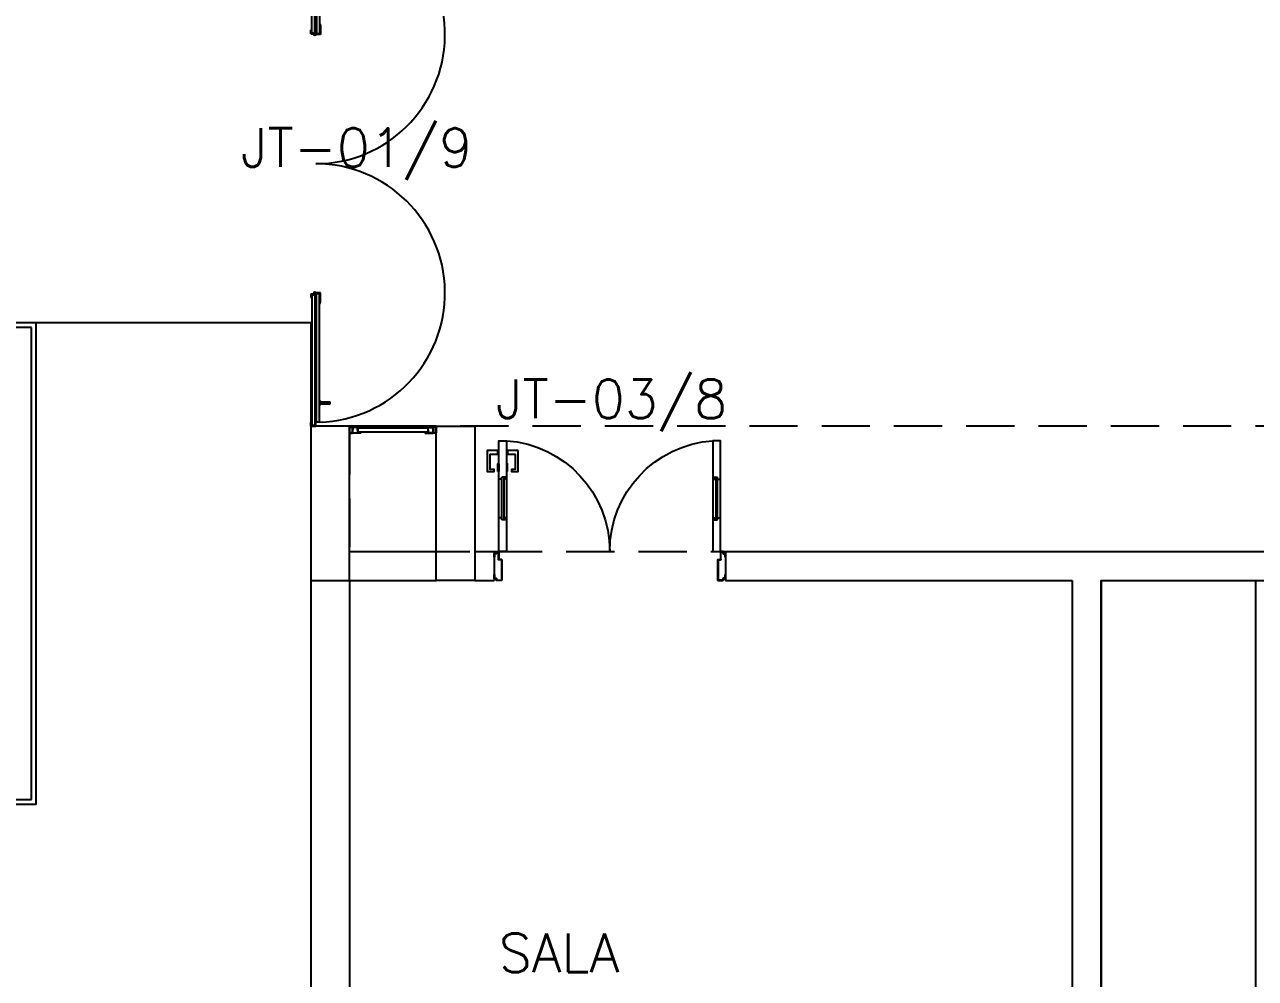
# Model space of a CAD drawing. Header units: millimetres. Extents: x 2128 to 2646, y 1972 to 2207.
# Drawn here: x 2303.13 to 2309.51, y 2133.77 to 2138.72 of the extents above; entities that cross this region are included whole.
import ezdxf

# ---------------------------------------------------------------- set-up
doc = ezdxf.new("R2010")
doc.units = ezdxf.units.MM
doc.linetypes.add('HIDDEN', pattern=[0.375, 0.25, -0.125])
for name, color, linetype in [('AR-ALV', 2, 'Continuous'), ('AR-BANCADAS', 1, 'Continuous'), ('AR-CORRIMAO-guacorpo', 51, 'Continuous'), ('AR-ESCADA', 2, 'Continuous'), ('AR-ESQ', 1, 'Continuous'), ('AR-ESQ-C', 2, 'Continuous'), ('AR-ESTC', 3, 'Continuous'), ('AR-ESTM-V', 3, 'Continuous'), ('AR-PISO', 1, 'Continuous'), ('AR-PORTA', 1, 'Continuous'), ('AR-PROJ', 1, 'HIDDEN'), ('AR-VIDRO', 2, 'Continuous'), ('BC- VISTA', 1, 'Continuous'), ('DT-ESQ-BAGUETE-C', 1, 'Continuous'), ('DT-ESQ-PERFIL CADEIRA-C', 2, 'Continuous'), ('DT-ESQ-PERFIL CADEIRA-V', 2, 'Continuous'), ('DT-ESQ-VENEZIANA-C', 1, 'Continuous'), ('DT-ESQ-VENEZIANA-V', 1, 'Continuous'), ('ENDEREÇO', 2, 'Continuous'), ('ES-GUARDACORPO', 2, 'Continuous'), ('es-linhacorte', 1, 'Continuous'), ('ES-PILAR', 3, 'Continuous'), ('Layer1', 1, 'Continuous'), ('maçaneta', 1, 'Continuous'), ('montantes', 1, 'Continuous'), ('mov', 1, 'Continuous'), ('PM-PERFIL U-C', 2, 'Continuous'), ('PM-VIDRO', 2, 'Continuous'), ('pm1', 2, 'Continuous'), ('pm2', 2, 'Continuous'), ('PROJ2', 1, 'HIDDEN'), ('soleira', 1, 'Continuous'), ('TEXTO', 2, 'Continuous')]:
    doc.layers.add(name, color=color, linetype=linetype)
doc.styles.add('UNB-100', font='simplex.shx', dxfattribs={"height": 0.2})
doc.styles.add('UNB1-100', font='simplex.shx', dxfattribs={"height": 0.2})

# ---------------------------------------------------------------- blocks, each defined once
blk = doc.blocks.new('EF01-P')
at = {"layer": 'DT-ESQ-BAGUETE-C', "ltscale": 0.1}
for points in [[(0.0015, 0.035), (0.015, 0.035), (0.015, 0.0335), (0.0015, 0.0335), (0.0015, 0.005), (0.015, 0.005), (0.015, 0.0035), (0.0015, 0.0035, -0.414214), (0, 0.005), (0, 0.0335, -0.414214)], [(0.4485, 0.035), (0.435, 0.035), (0.435, 0.0335), (0.4485, 0.0335), (0.4485, 0.005), (0.435, 0.005), (0.435, 0.0035), (0.4485, 0.0035, 0.414214), (0.45, 0.005), (0.45, 0.0335, 0.414214)]]:
    blk.add_lwpolyline(points, format="xyb", close=True, dxfattribs=at)
at = {"layer": 'DT-ESQ-PERFIL CADEIRA-C', "ltscale": 0.1}
for points in [[(0.01, 0.0015), (0.01, 0.003), (0.0015, 0.003, 1), (0.0015, 0), (0.015, 0, 0.414214), (0.0165, 0.0015), (0.0165, 0.0335), (0.043, 0.0335)], [(0.043, 0.0065), (0.018, 0.0065), (0.018, 0.0165), (0.0165, 0.0165), (0.0165, 0.0065, 0.414214), (0.018, 0.005), (0.043, 0.005), (0.0565, 0.005, 1), (0.0565, 0.008), (0.043, 0.008), (0.043, 0.02), (0.043, 0.032), (0.0565, 0.032, 1), (0.0565, 0.035), (0.043, 0.035), (0.0165, 0.035, 0.414214), (0.015, 0.0335), (0.015, 0.0015), (0.0015, 0.0015)], [(0.0415, 0.02), (0.0415, 0.032, -0.414214), (0.043, 0.0335), (0.0565, 0.0335)], [(0.0415, 0.02), (0.0415, 0.008, 0.414214), (0.043, 0.0065), (0.0565, 0.0065)], [(0.407, 0.0065), (0.432, 0.0065), (0.432, 0.0165), (0.4335, 0.0165), (0.4335, 0.0065, -0.414214), (0.432, 0.005), (0.407, 0.005), (0.3935, 0.005, -1), (0.3935, 0.008), (0.407, 0.008), (0.407, 0.02), (0.407, 0.032), (0.3935, 0.032, -1), (0.3935, 0.035), (0.407, 0.035), (0.4335, 0.035, -0.414214), (0.435, 0.0335), (0.435, 0.0015), (0.4485, 0.0015)], [(0.4085, 0.02), (0.4085, 0.032, 0.414214), (0.407, 0.0335), (0.3935, 0.0335)], [(0.4085, 0.02), (0.4085, 0.008, -0.414214), (0.407, 0.0065), (0.3935, 0.0065)], [(0.44, 0.0015), (0.44, 0.003), (0.4485, 0.003, -1), (0.4485, 0), (0.435, 0, -0.414214), (0.4335, 0.0015), (0.4335, 0.0335), (0.407, 0.0335)]]:
    blk.add_lwpolyline(points, format="xyb", dxfattribs=at)
at = {"layer": 'DT-ESQ-PERFIL CADEIRA-V', "ltscale": 0.1}
blk.add_line((0.015, 0), (0.435, 0), dxfattribs=at)
at = {"layer": 'DT-ESQ-VENEZIANA-C', "ltscale": 0.1}
for p, q in [((0.043, 0.0105), (0.407, 0.0105)), ((0.043, 0.009), (0.407, 0.009))]:
    blk.add_line(p, q, dxfattribs=at)
at = {"layer": 'DT-ESQ-VENEZIANA-V', "ltscale": 0.1}
blk.add_line((0.043, 0.031), (0.407, 0.031), dxfattribs=at)
blk = doc.blocks.new('PV1')
at = {"layer": 'AR-VIDRO'}
for p, q in [((0.6825, 0.02), (0.005, 0.02)), ((0.6825, 0.005), (0.005, 0.005)), ((0.0215, 0.0443), (0.0215, 0.0293)), ((0.0215, 0.0443), (0.6875, 0.0443)), ((0.0215, 0.0293), (0.6875, 0.0293)), ((2.7035, 0.0443), (2.0375, 0.0443)), ((2.7035, 0.0293), (2.0375, 0.0293)), ((2.0425, 0.02), (2.72, 0.02)), ((2.0425, 0.005), (2.72, 0.005)), ((2.7035, 0.0443), (2.7035, 0.0293))]:
    blk.add_line(p, q, dxfattribs=at)
at = {"layer": 'maçaneta'}
for p, q in [((0.1165, 0.0993), (0.1265, 0.0993)), ((0.1165, 0.0493), (0.1165, 0.0993)), ((0.1265, 0.0493), (0.1265, 0.0993)), ((2.5985, 0.0493), (2.5985, 0.0993)), ((2.6085, 0.0993), (2.5985, 0.0993)), ((2.6085, 0.0493), (2.6085, 0.0993)), ((0.1115, 0.0443), (0.1115, 0.0493)), ((0.1115, 0.0493), (0.1315, 0.0493)), ((0.1315, 0.0443), (0.1315, 0.0493)), ((2.6135, 0.0493), (2.5935, 0.0493)), ((2.5935, 0.0443), (2.5935, 0.0493)), ((2.6135, 0.0443), (2.6135, 0.0493))]:
    blk.add_line(p, q, dxfattribs=at)
at = {"layer": 'montantes'}
for p, q in [((0, 0), (0, 0.025)), ((0, 0.025), (0.02, 0.025)), ((0, 0), (0.02, 0)), ((0.005, 0.005), (0.005, 0.02)), ((0.02, 0.02), (0.02, 0.025)), ((0.02, 0), (0.02, 0.005)), ((0.6425, 0.0493), (0.6925, 0.0493)), ((0.6425, 0.025), (0.6925, 0.025)), ((0.6875, 0.025), (0.6675, 0.025)), ((0.6675, 0.02), (0.6675, 0.025)), ((0.6675, 0), (0.6675, 0.005)), ((0.6875, 0), (0.6675, 0)), ((0.6825, 0.005), (0.6825, 0.02)), ((0.6875, 0.0443), (0.6875, 0.0293)), ((0.6875, 0), (0.6875, 0.025)), ((0.6925, 0.0493), (0.6925, 0.025)), ((2.0325, 0.0493), (2.0325, 0.025)), ((2.0825, 0.0493), (2.0325, 0.0493)), ((2.0825, 0.025), (2.0325, 0.025)), ((2.0375, 0.0443), (2.0375, 0.0293)), ((2.0375, 0.025), (2.0575, 0.025)), ((2.0375, 0), (2.0375, 0.025)), ((2.0375, 0), (2.0575, 0)), ((2.0425, 0.005), (2.0425, 0.02)), ((2.0575, 0.02), (2.0575, 0.025)), ((2.0575, 0), (2.0575, 0.005)), ((2.705, 0.02), (2.705, 0.025)), ((2.725, 0.025), (2.705, 0.025)), ((2.705, 0), (2.705, 0.005)), ((2.725, 0), (2.705, 0)), ((2.72, 0.005), (2.72, 0.02)), ((2.725, 0), (2.725, 0.025))]:
    blk.add_line(p, q, dxfattribs=at)
for centre in [(0.6925, 0.02), (2.0325, 0.02)]:
    blk.add_circle(centre, 0.005, dxfattribs=at)
for centre, start, end in [((0.6425, 0.0443), 90, 180), ((0.6425, 0.03), 180, 270), ((2.0825, 0.0443), 0, 90), ((2.0825, 0.03), 270, 0)]:
    blk.add_arc(centre, 0.005, start, end, dxfattribs=at)
at = {"layer": 'mov'}
for centre, start, end in [((0.692, 0.025), 0, 178.35472), ((2.033, 0.025), 1.64528, 180)]:
    blk.add_arc(centre, 0.6705, start, end, dxfattribs=at)
blk = doc.blocks.new('marco-d')
at = {"layer": 'PM-PERFIL U-C'}
for p, q in [((-0.0135, 0), (-0.0015, 0)), ((-0.025, -0.03), (-0.025, -0.0115)), ((-0.023, -0.03), (-0.025, -0.03)), ((-0.0235, -0.01), (-0.015, -0.01)), ((-0.0145, -0.012), (-0.023, -0.012)), ((-0.023, -0.012), (-0.023, -0.03)), ((-0.015, -0.01), (-0.015, -0.0015)), ((-0.002, -0.002), (-0.013, -0.002)), ((-0.013, -0.002), (-0.013, -0.0105)), ((-0.002, -0.0415), (-0.002, -0.002)), ((0.013, -0.043), (-0.0005, -0.043)), ((0, -0.0015), (0, -0.041)), ((0.0135, -0.041), (0, -0.041)), ((0.013, -0.043), (0.013, -0.148)), ((0.015, -0.0425), (0.015, -0.1485)), ((-0.025, -0.1385), (-0.025, -0.12)), ((-0.025, -0.12), (-0.023, -0.12)), ((-0.023, -0.12), (-0.023, -0.138)), ((-0.015, -0.14), (-0.0235, -0.14)), ((-0.023, -0.138), (-0.0145, -0.138)), ((-0.015, -0.1485), (-0.015, -0.14)), ((0.0135, -0.15), (-0.0135, -0.15)), ((-0.013, -0.1395), (-0.013, -0.148)), ((-0.013, -0.148), (0.013, -0.148))]:
    blk.add_line(p, q, dxfattribs=at)
for centre, start, end in [((-0.0135, -0.0015), 90, 180), ((-0.0015, -0.0015), 360, 90), ((-0.0235, -0.0115), 90, 180), ((-0.0145, -0.0105), 270, 0), ((-0.0005, -0.0415), 180, 270), ((0.0135, -0.0425), 0, 90), ((-0.0235, -0.1385), 180, 270), ((-0.0135, -0.1485), 180, 270), ((-0.0145, -0.1395), 0, 90), ((0.0135, -0.1485), 269.93864, 0)]:
    blk.add_arc(centre, 0.0015, start, end, dxfattribs=at)
blk = doc.blocks.new('marco-e')
at = {"layer": 'PM-PERFIL U-C'}
for p, q in [((-0.015, -0.0425), (-0.015, -0.1485)), ((-0.0135, -0.041), (0, -0.041)), ((-0.013, -0.043), (0.0005, -0.043)), ((-0.013, -0.043), (-0.013, -0.148)), ((0, -0.0015), (0, -0.041)), ((0.0135, 0), (0.0015, 0)), ((0.002, -0.0415), (0.002, -0.002)), ((0.002, -0.002), (0.013, -0.002)), ((0.013, -0.002), (0.013, -0.0105)), ((0.0145, -0.012), (0.023, -0.012)), ((0.015, -0.01), (0.015, -0.0015)), ((0.0235, -0.01), (0.015, -0.01)), ((0.023, -0.012), (0.023, -0.03)), ((0.023, -0.03), (0.025, -0.03)), ((0.025, -0.03), (0.025, -0.0115)), ((0.025, -0.12), (0.023, -0.12)), ((0.023, -0.12), (0.023, -0.138)), ((0.025, -0.1385), (0.025, -0.12)), ((-0.0135, -0.15), (0.0135, -0.15)), ((0.013, -0.148), (-0.013, -0.148)), ((0.013, -0.1395), (0.013, -0.148)), ((0.023, -0.138), (0.0145, -0.138)), ((0.015, -0.14), (0.0235, -0.14)), ((0.015, -0.1485), (0.015, -0.14))]:
    blk.add_line(p, q, dxfattribs=at)
for centre, start, end in [((-0.0135, -0.0425), 90, 180), ((0.0015, -0.0015), 90, 180), ((0.0005, -0.0415), 270, 0), ((0.0145, -0.0105), 180, 270), ((0.0135, -0.0015), 0, 90), ((0.0235, -0.0115), 0, 90), ((-0.0135, -0.1485), 180, 270.06136), ((0.0145, -0.1395), 90, 180), ((0.0135, -0.1485), 270, 0), ((0.0235, -0.1385), 270, 0)]:
    blk.add_arc(centre, 0.0015, start, end, dxfattribs=at)
blk = doc.blocks.new('PM6V-B')
at = {"layer": 'maçaneta'}
for points in [[(1.075, 0.675), (1.13, 0.675), (1.13, 0.655), (1.0915, 0.655, 0.414214), (1.09, 0.6535), (1.09, 0.575), (1.11, 0.575), (1.11, 0.565), (1.075, 0.565)], [(1.18, 0.675), (1.235, 0.675), (1.235, 0.565), (1.2, 0.565), (1.2, 0.575), (1.22, 0.575), (1.22, 0.6535, 0.414214), (1.2185, 0.655), (1.18, 0.655)]]:
    blk.add_lwpolyline(points, format="xyb", close=True, dxfattribs=at)
for points in [[(1.13, 0.565), (1.13, 0.605), (1.135, 0.605), (1.135, 0.565)], [(1.18, 0.565), (1.18, 0.605), (1.175, 0.605), (1.175, 0.565)]]:
    blk.add_lwpolyline(points, close=True, dxfattribs=at)
at = {"layer": 'mov'}
for centre, start, end in [((0.025, 0.1514), 359.86061, 86.01115), ((1.175, 0.1514), 93.98885, 180.13939)]:
    blk.add_arc(centre, 0.575, start, end, dxfattribs=at)
at = {"layer": 'PM-VIDRO'}
for p, q in [((0.04, 0.325), (0.04, 0.525)), ((0.05, 0.525), (0.05, 0.325)), ((1.15, 0.525), (1.15, 0.325)), ((1.16, 0.325), (1.16, 0.525))]:
    blk.add_line(p, q, dxfattribs=at)
at = {"layer": 'pm1'}
for p, q in [((0.04, 0.525), (0.025, 0.525)), ((0.065, 0.535), (0.04, 0.535)), ((0.04, 0.525), (0.04, 0.535)), ((0.05, 0.535), (0.05, 0.525)), ((0.065, 0.525), (0.05, 0.525)), ((0.065, 0.535), (0.065, 0.525)), ((1.135, 0.535), (1.135, 0.525)), ((1.135, 0.535), (1.16, 0.535)), ((1.135, 0.525), (1.15, 0.525)), ((1.15, 0.535), (1.15, 0.525)), ((1.16, 0.525), (1.16, 0.535)), ((1.16, 0.525), (1.175, 0.525)), ((0.04, 0.325), (0.025, 0.325)), ((0.04, 0.315), (0.04, 0.325)), ((0.065, 0.325), (0.05, 0.325)), ((0.05, 0.325), (0.05, 0.315)), ((0.065, 0.325), (0.065, 0.315)), ((1.135, 0.325), (1.135, 0.315)), ((1.135, 0.325), (1.15, 0.325)), ((1.15, 0.325), (1.15, 0.315)), ((1.16, 0.315), (1.16, 0.325)), ((1.16, 0.325), (1.175, 0.325)), ((0.065, 0.315), (0.04, 0.315)), ((1.135, 0.315), (1.16, 0.315))]:
    blk.add_line(p, q, dxfattribs=at)
for points in [[(0.025, 0.525), (0.025, 0.725), (0.065, 0.725), (0.065, 0.525)], [(1.175, 0.525), (1.175, 0.725), (1.135, 0.725), (1.135, 0.525)], [(0.065, 0.325), (0.065, 0.15), (0.025, 0.15), (0.025, 0.325)], [(1.135, 0.325), (1.135, 0.15), (1.175, 0.15), (1.175, 0.325)]]:
    blk.add_lwpolyline(points, dxfattribs=at)
at = {"layer": 'pm2'}
for p, q in [((0.025, 0.325), (0.025, 0.525)), ((0.065, 0.525), (0.065, 0.325)), ((1.135, 0.525), (1.135, 0.325)), ((1.175, 0.325), (1.175, 0.525))]:
    blk.add_line(p, q, dxfattribs=at)
at = {"layer": 'pm1'}
for name, p in [('marco-d', (0.025, 0.15)), ('marco-e', (1.175, 0.15))]:
    blk.add_blockref(name, p, dxfattribs=at)
blk = doc.blocks.new('BCP17')
at = {"layer": 'BC- VISTA'}
blk.add_lwpolyline([(0.8, 0), (0.8, -2.325), (0, -2.325), (0, 0)], close=True, dxfattribs=at)
blk = doc.blocks.new('ES-2P-1PAV-M')
at = {"layer": 'AR-ALV'}
for p, q in [((1.425, -4.69), (1.425, -2.19)), ((2.1081, -2.19), (1.425, -2.19)), ((3.725, -2.19), (3.4019, -2.19)), ((3.725, -4.69), (3.725, -2.19)), ((1.575, -4.54), (1.575, -2.3587)), ((2.1081, -2.3587), (1.575, -2.3587)), ((3.575, -2.3587), (3.4019, -2.3587)), ((3.575, -4.54), (3.575, -2.3587)), ((3.575, -4.54), (1.575, -4.54)), ((3.725, -4.69), (1.425, -4.69))]:
    blk.add_line(p, q, dxfattribs=at)
at = {"layer": 'AR-CORRIMAO-guacorpo'}
for p, q in [((2.475, 2.46), (2.475, 2.41)), ((2.675, 2.46), (2.675, 2.41))]:
    blk.add_line(p, q, dxfattribs=at)
at = {"layer": 'AR-ESQ-C'}
for p, q in [((2.1734, -2.19), (2.1081, -2.19)), ((2.1081, -2.3587), (2.1081, -2.19)), ((2.1734, -2.3587), (2.1734, -2.19)), ((3.3366, -2.19), (3.4019, -2.19)), ((3.3366, -2.3587), (3.3366, -2.19)), ((3.4019, -2.3587), (3.4019, -2.19)), ((2.1081, -2.3587), (2.1734, -2.3587)), ((3.4019, -2.3587), (3.3366, -2.3587))]:
    blk.add_line(p, q, dxfattribs=at)
at = {"layer": 'AR-ESTM-V', "color": 1}
for p, q in [((2.3209, -2.3404), (2.3209, -2.435)), ((2.3467, -2.3404), (2.3209, -2.3404)), ((2.3467, -2.3404), (2.3209, -2.3404)), ((2.3467, -2.3404), (2.3467, -2.435)), ((3.1695, -2.3404), (3.1952, -2.3404)), ((3.1695, -2.435), (3.1695, -2.3404)), ((3.1952, -2.435), (3.1952, -2.3404)), ((3.205, -2.3002), (3.3366, -2.3002)), ((3.205, -2.4184), (3.205, -2.3002)), ((3.3366, -2.3002), (3.3366, -2.4184)), ((1.8673, -2.4107), (1.8673, -2.4711)), ((1.8673, -2.4107), (1.9277, -2.4107)), ((3.2331, -2.4184), (3.205, -2.4184)), ((3.2827, -2.4107), (3.2275, -2.4107)), ((3.2331, -2.5162), (3.2331, -2.4184)), ((3.2827, -2.4107), (3.2827, -2.4659)), ((3.3366, -2.4184), (3.3085, -2.4184)), ((2.7699, -2.4412), (2.323, -2.4412)), ((2.323, -2.4412), (2.323, -2.4669)), ((2.323, -2.4669), (2.7699, -2.4669)), ((2.3261, -2.435), (2.3467, -2.435)), ((3.188, -2.473), (2.7463, -2.473)), ((2.7463, -2.473), (2.7463, -2.4988)), ((2.7699, -2.4669), (2.7699, -2.4412)), ((3.1901, -2.435), (3.1695, -2.435)), ((3.188, -2.4988), (3.188, -2.473)), ((3.1901, -2.5162), (3.1901, -2.435)), ((1.575, -2.5162), (3.575, -2.5162)), ((3.475, -2.5162), (1.675, -2.5162)), ((1.9661, -2.5471), (1.9661, -2.6808)), ((2.7463, -2.4988), (3.188, -2.4988)), ((3.1901, -2.5162), (3.2107, -2.5162)), ((3.2107, -2.5162), (3.2107, -2.4957)), ((3.2612, -2.5162), (3.2331, -2.5162)), ((1.9301, -2.6037), (1.9301, -2.578)), ((1.9301, -2.6356), (1.9301, -2.6098)), ((1.675, -2.6587), (1.575, -2.6587)), ((1.675, -4.003), (1.675, -2.6587)), ((1.6853, -2.6587), (1.675, -2.6587)), ((1.6853, -2.6587), (1.675, -2.6587)), ((1.6853, -4.003), (1.6853, -2.6587)), ((1.9661, -2.6808), (1.9661, -4.4246)), ((1.9918, -2.6808), (1.9918, -4.3988)), ((3.1952, -2.6808), (3.1952, -2.9003)), ((3.2209, -2.6808), (3.2209, -2.9003)), ((1.7501, -2.7322), (1.6853, -2.7322)), ((1.7501, -2.722), (1.7501, -2.7909)), ((1.8941, -2.722), (1.7501, -2.722)), ((1.8941, -2.722), (1.8941, -2.7909)), ((1.9249, -2.7322), (1.8941, -2.7322)), ((1.9249, -2.7909), (1.9249, -2.7322)), ((1.6853, -2.7909), (1.9249, -2.7909)), ((1.7501, -2.7806), (1.8941, -2.7806)), ((1.9147, -2.8223), (1.9321, -2.8223)), ((1.9321, -2.8223), (1.9321, -2.8848)), ((1.9661, -2.8223), (1.9321, -2.8223)), ((1.7295, -2.8848), (1.7295, -2.9473)), ((1.9321, -2.8848), (1.7295, -2.8848)), ((1.9661, -2.8848), (1.9321, -2.8848)), ((3.1952, -2.9003), (3.1952, -4.3988)), ((1.7295, -2.9473), (1.7604, -2.9473)), ((1.7604, -2.9473), (1.7604, -2.9663)), ((1.9661, -2.9473), (1.7604, -2.9473)), ((1.8374, -2.9663), (1.7604, -2.9663)), ((1.8374, -2.9473), (1.8374, -2.9663)), ((1.9321, -2.9473), (1.9321, -3.7145)), ((1.7809, -3.0172), (1.7809, -3.408)), ((1.7912, -3.0172), (1.7809, -3.0172)), ((1.7912, -3.0172), (1.7912, -3.408)), ((1.8221, -3.0274), (1.7912, -3.0274)), ((1.8221, -3.0274), (1.8529, -3.0274)), ((1.8529, -3.0172), (1.8529, -3.408)), ((1.8529, -3.0172), (1.8632, -3.0172)), ((1.8632, -3.0172), (1.8632, -3.408)), ((3.2209, -3.0546), (3.2209, -4.4246)), ((1.742, -3.1074), (1.6853, -3.1074)), ((1.742, -3.1254), (1.742, -3.1074)), ((1.7604, -3.1254), (1.742, -3.1254)), ((1.7604, -3.1582), (1.7604, -3.1254)), ((1.742, -3.3178), (1.6853, -3.3178)), ((1.7604, -3.2998), (1.742, -3.2998)), ((1.742, -3.2998), (1.742, -3.3178)), ((1.7604, -3.267), (1.7604, -3.2998)), ((1.7809, -3.3355), (1.7501, -3.3355)), ((1.7501, -3.4373), (1.7501, -3.3355)), ((1.9661, -3.3355), (1.8632, -3.3355)), ((1.9661, -3.4373), (1.7501, -3.4373)), ((1.7912, -3.408), (1.7809, -3.408)), ((1.8221, -3.3977), (1.7912, -3.3977)), ((1.8221, -3.3977), (1.8529, -3.3977)), ((1.8529, -3.408), (1.8632, -3.408)), ((1.7604, -3.7145), (1.7604, -3.6955)), ((1.8374, -3.6955), (1.7604, -3.6955)), ((1.8374, -3.7145), (1.8374, -3.6955)), ((1.7295, -3.777), (1.7295, -3.7145)), ((1.7295, -3.7145), (1.7604, -3.7145)), ((1.9661, -3.7145), (1.7604, -3.7145)), ((1.9321, -3.777), (1.7295, -3.777)), ((1.9321, -3.8394), (1.9321, -3.777)), ((1.9661, -3.777), (1.9321, -3.777)), ((1.6853, -3.8709), (1.9249, -3.8709)), ((1.7501, -3.9398), (1.7501, -3.8709)), ((1.7501, -3.8812), (1.8941, -3.8812)), ((1.8941, -3.9398), (1.8941, -3.8709)), ((1.9147, -3.8394), (1.9321, -3.8394)), ((1.9249, -3.8709), (1.9249, -3.9295)), ((1.9661, -3.8394), (1.9321, -3.8394)), ((1.7501, -3.9295), (1.6853, -3.9295)), ((1.8941, -3.9398), (1.7501, -3.9398)), ((1.9249, -3.9295), (1.8941, -3.9295)), ((1.675, -4.003), (1.575, -4.003)), ((1.6853, -4.003), (1.675, -4.003)), ((1.9918, -4.3988), (3.1952, -4.3988)), ((1.9661, -4.4246), (3.2209, -4.4246))]:
    blk.add_line(p, q, dxfattribs=at)
at = {"layer": 'AR-ESTM-V', "color": 1, "ltscale": 7.5}
for p, q in [((1.8915, -2.4412), (2.2716, -2.4412)), ((1.8915, -2.4669), (1.8915, -2.4412)), ((2.2716, -2.4669), (1.8915, -2.4669)), ((1.8915, -2.473), (2.2716, -2.473)), ((1.8915, -2.4988), (1.8915, -2.473)), ((2.2716, -2.4988), (1.8915, -2.4988)), ((2.2716, -2.578), (1.9301, -2.578)), ((2.2716, -2.6037), (1.9301, -2.6037)), ((2.2716, -2.6098), (1.9301, -2.6098)), ((2.2716, -2.6356), (1.9301, -2.6356))]:
    blk.add_line(p, q, dxfattribs=at)
at = {"layer": 'AR-ESTM-V', "color": 1}
for points in [[(3.2265, -2.2744), (3.2434, -2.2744), (3.2434, -2.2631), (3.2997, -2.2631), (3.2997, -2.2744), (3.3165, -2.2744), (3.3165, -2.2969), (3.2265, -2.2969)], [(2.323, -2.6098), (2.7699, -2.6098), (2.7699, -2.6356), (2.323, -2.6356)], [(2.7463, -2.578), (3.188, -2.578), (3.188, -2.6037), (2.7463, -2.6037)]]:
    blk.add_lwpolyline(points, close=True, dxfattribs=at)
for points in [[(2.2769, -2.4184), (2.305, -2.4184), (2.305, -2.3002), (2.1734, -2.3002), (2.1734, -2.4184), (2.2015, -2.4184)], [(3.1952, -2.5471), (3.1952, -2.6078), (3.1695, -2.6078), (3.1695, -2.6808), (3.2209, -2.6808), (3.2209, -2.5471), (1.9661, -2.5471)], [(1.9661, -2.6808), (2.3467, -2.6808), (2.3467, -2.5882), (2.3137, -2.5882)], [(3.1952, -2.9003), (3.2364, -2.9003), (3.2364, -3.0546), (3.1952, -3.0546)]]:
    blk.add_lwpolyline(points, dxfattribs=at)
for points in [[(1.8139, -2.8351), (1.8149, -2.8351, 0.414214), (1.8169, -2.833), (1.8169, -2.8069, 0.388879), (1.8122, -2.8018), (1.7758, -2.7986), (1.7758, -2.7909), (1.8684, -2.7909), (1.8684, -2.7986), (1.8319, -2.8018, 0.388879), (1.8272, -2.8069), (1.8272, -2.833, 0.414214), (1.8293, -2.8351), (1.8303, -2.8351), (1.8303, -2.868), (1.8139, -2.868)], [(1.8139, -3.8266), (1.8149, -3.8266, -0.414214), (1.8169, -3.8287), (1.8169, -3.8549, -0.388879), (1.8122, -3.86), (1.7758, -3.8632), (1.7758, -3.8709), (1.8684, -3.8709), (1.8684, -3.8632), (1.8319, -3.86, -0.388879), (1.8272, -3.8549), (1.8272, -3.8287, -0.414214), (1.8293, -3.8266), (1.8303, -3.8266), (1.8303, -3.7937), (1.8139, -3.7937)]]:
    blk.add_lwpolyline(points, format="xyb", close=True, dxfattribs=at)
for start, end in [(120, 240), (300, 60)]:
    blk.add_arc((1.8221, -3.2126), 0.0823, start, end, dxfattribs=at)
at = {"layer": 'AR-PISO'}
for p, q in [((2.425, 0.66), (0.925, 0.66)), ((2.425, 0.36), (0.925, 0.36)), ((2.425, 0.06), (0.925, 0.06)), ((2.425, -0.24), (0.925, -0.24)), ((2.425, -0.54), (0.925, -0.54)), ((2.675, -0.54), (5.15, -0.54)), ((2.725, -0.54), (5.0806, -0.54)), ((1.425, -2.19), (0, -2.19)), ((0, -2.19), (0, -2.725)), ((3.3366, -2.19), (2.1734, -2.19)), ((5.15, -2.19), (3.725, -2.19)), ((5.15, -2.19), (5.15, -2.725))]:
    blk.add_line(p, q, dxfattribs=at)
at = {"layer": 'ES-GUARDACORPO'}
for p, q in [((2.425, 2.0134), (2.425, -0.54)), ((0.925, -0.665), (0.925, 1.045)), ((0.875, -0.665), (0.875, 1.0088)), ((2.425, -0.54), (2.425, -0.665)), ((2.475, -0.54), (2.475, -0.665))]:
    blk.add_line(p, q, dxfattribs=at)
for centre in [(0.9, -0.665), (2.45, -0.665)]:
    blk.add_arc(centre, 0.025, 180, 0, dxfattribs=at)
at = {"layer": 'es-linhacorte'}
for p, q in [((1.6739, 1.4491), (2.5948, 2.1409)), ((1.5526, 1.3778), (1.675, 1.56)), ((1.675, 1.56), (1.6739, 1.4491)), ((0.5174, 0.7502), (1.5526, 1.499)), ((1.5526, 1.499), (1.5526, 1.3778))]:
    blk.add_line(p, q, dxfattribs=at)
at = {"layer": 'ES-PILAR'}
for p, q in [((2.475, 2.46), (2.675, 2.46)), ((2.475, 2.41), (2.475, -0.54)), ((2.675, 2.41), (2.675, -0.54)), ((2.475, -0.54), (2.675, -0.54)), ((1.45, -2.215), (1.55, -2.215)), ((1.45, -4.665), (1.45, -2.215)), ((1.55, -4.665), (1.55, -2.215)), ((3.7, -2.215), (3.6, -2.215)), ((3.6, -4.665), (3.6, -2.215)), ((3.7, -4.665), (3.7, -2.215)), ((1.55, -4.665), (1.45, -4.665)), ((3.6, -4.665), (3.7, -4.665))]:
    blk.add_line(p, q, dxfattribs=at)
at = {"layer": 'Layer1'}
blk.add_line((2.725, 2.46), (2.725, 2.46), dxfattribs=at)
at = {"layer": 'PROJ2', "ltscale": 0.01}
for p, q in [((4.275, 4.01), (0.875, 4.01)), ((0.875, 1.0088), (0.875, 4.01)), ((4.225, 3.96), (0.925, 3.96)), ((0.925, 1.045), (0.925, 3.96)), ((4.225, -0.54), (4.225, 3.96)), ((4.275, -0.54), (4.275, 4.01)), ((2.425, 2.46), (2.425, 2.585)), ((2.475, 2.46), (2.475, 2.585)), ((2.675, 2.46), (2.675, 2.585)), ((2.725, 2.46), (2.725, 2.585)), ((2.425, 2.46), (0.925, 2.46)), ((2.425, 2.46), (2.425, 2.0134)), ((2.725, 2.46), (2.725, -0.54)), ((2.725, 2.46), (4.225, 2.46)), ((2.425, 2.16), (0.925, 2.16)), ((2.725, 2.16), (4.225, 2.16)), ((2.2209, 1.86), (0.925, 1.86)), ((2.425, 1.86), (2.2209, 1.86)), ((2.725, 1.86), (4.225, 1.86)), ((1.8215, 1.56), (0.925, 1.56)), ((2.425, 1.56), (1.8215, 1.56)), ((2.725, 1.56), (4.225, 1.56)), ((1.2222, 1.26), (0.925, 1.26)), ((2.425, 1.26), (1.287, 1.26)), ((2.725, 1.26), (4.225, 1.26)), ((2.425, 0.96), (0.925, 0.96)), ((2.725, 0.96), (4.225, 0.96)), ((2.725, 0.66), (4.225, 0.66)), ((2.725, 0.36), (4.225, 0.36)), ((2.725, 0.06), (4.225, 0.06)), ((2.725, -0.24), (4.225, -0.24))]:
    blk.add_line(p, q, dxfattribs=at)
for centre in [(2.45, 2.585), (2.7, 2.585)]:
    blk.add_arc(centre, 0.025, 0, 180, dxfattribs=at)
at = {"layer": 'soleira'}
for p, q in [((0, -0.0025), (0, -0.54)), ((5.15, -0.0025), (5.15, -0.54)), ((0.875, -0.54), (0, -0.54))]:
    blk.add_line(p, q, dxfattribs=at)

msp = doc.modelspace()

# ---------------------------------------------------------------- linework, layer by layer
at = {"layer": 'AR-ALV'}
for p, q in [((2304.8115, 2135.9901), (2305.2615, 2135.9901)), ((2305.4615, 2135.9901), (2305.5615, 2135.9901)), ((2305.5615, 2135.9901), (2305.5615, 2135.8401)), ((2306.7615, 2135.9901), (2306.7615, 2135.8401)), ((2306.7615, 2135.9901), (2309.8365, 2135.9901)), ((2304.6115, 2135.8401), (2304.6115, 2127.5151)), ((2304.8115, 2135.8401), (2304.8115, 2127.5151)), ((2304.8115, 2135.8401), (2305.2615, 2135.8401)), ((2305.4615, 2135.8401), (2305.5615, 2135.8401)), ((2306.7615, 2135.8401), (2308.5615, 2135.8401)), ((2308.5615, 2135.8401), (2308.5615, 2127.5151)), ((2308.7115, 2135.8401), (2308.7115, 2127.5151)), ((2308.7115, 2135.8401), (2309.8365, 2135.8401))]:
    msp.add_line(p, q, dxfattribs=at)
at = {"layer": 'AR-ESTC'}
for p, q in [((2304.8115, 2136.6401), (2304.6115, 2136.6401)), ((2304.6115, 2136.6401), (2304.6115, 2135.8401)), ((2304.8115, 2135.8401), (2304.8115, 2136.6401)), ((2305.2615, 2136.6401), (2305.4615, 2136.6401)), ((2305.2615, 2135.8401), (2305.2615, 2136.6401)), ((2305.4615, 2136.6401), (2305.4615, 2135.8401)), ((2304.6115, 2135.8401), (2304.8115, 2135.8401)), ((2305.4615, 2135.8401), (2305.2615, 2135.8401))]:
    msp.add_line(p, q, dxfattribs=at)
at = {"layer": 'AR-PROJ'}
for p, q in [((2359.2615, 2136.6401), (2304.8115, 2136.6401)), ((2304.8115, 2136.6401), (2304.8115, 2135.9901)), ((2304.8115, 2135.9901), (2359.2615, 2135.9901))]:
    msp.add_line(p, q, dxfattribs=at)

# ---------------------------------------------------------------- block references
at = {"layer": 'AR-BANCADAS'}
msp.add_blockref('BCP17', (2308.7115, 2135.8401), dxfattribs=at)
at = {"layer": 'AR-ESCADA'}
msp.add_blockref('ES-2P-1PAV-M', (2299.4615, 2139.3676), dxfattribs=at)
at = {"layer": 'AR-ESQ', "rotation": 180}
msp.add_blockref('EF01-P', (2305.2615, 2136.6401), dxfattribs=at)
at = {"layer": 'AR-PORTA', "rotation": 270}
msp.add_blockref('PV1', (2304.6115, 2139.3651), dxfattribs=at)
at = {"layer": 'AR-PORTA', "xscale": -1}
msp.add_blockref('PM6V-B', (2306.7615, 2135.8401), dxfattribs=at)

# ---------------------------------------------------------------- texts
at = {"layer": 'ENDEREÇO', "style": 'UNB1-100'}
for s, p in [('JT-01/9', (2304.2486, 2137.9864)), ('JT-03/8', (2305.5716, 2136.6821))]:
    msp.add_text(s, height=0.2, dxfattribs=at).set_placement(p)
at = {"layer": 'TEXTO', "style": 'UNB-100'}
msp.add_text('SALA', height=0.2, dxfattribs=at).set_placement((2305.5858, 2133.8073))

doc.saveas('drawing.dxf')
